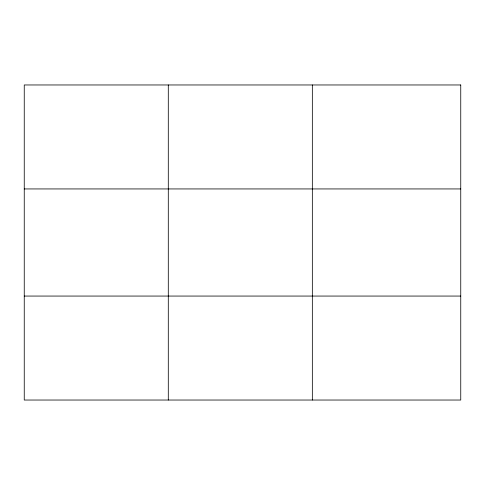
<?xml version="1.0" encoding="UTF-8"?>
<svg xmlns="http://www.w3.org/2000/svg" width="485" height="485" viewBox="0 0 485 485"><rect width="100%" height="100%" fill="white"/><g stroke="black" fill="none" stroke-linecap="round" stroke-linejoin="round"><path stroke-width="0.73" d="M168.295 400.034L168.295 84.966M312.34 400.034L312.34 84.966M24.25 188.938L460.75 188.938M24.25 296.062L460.75 296.062M460.75 84.966L460.75 400.034L24.25 400.034L24.25 84.966L460.75 84.966"/></g></svg>
